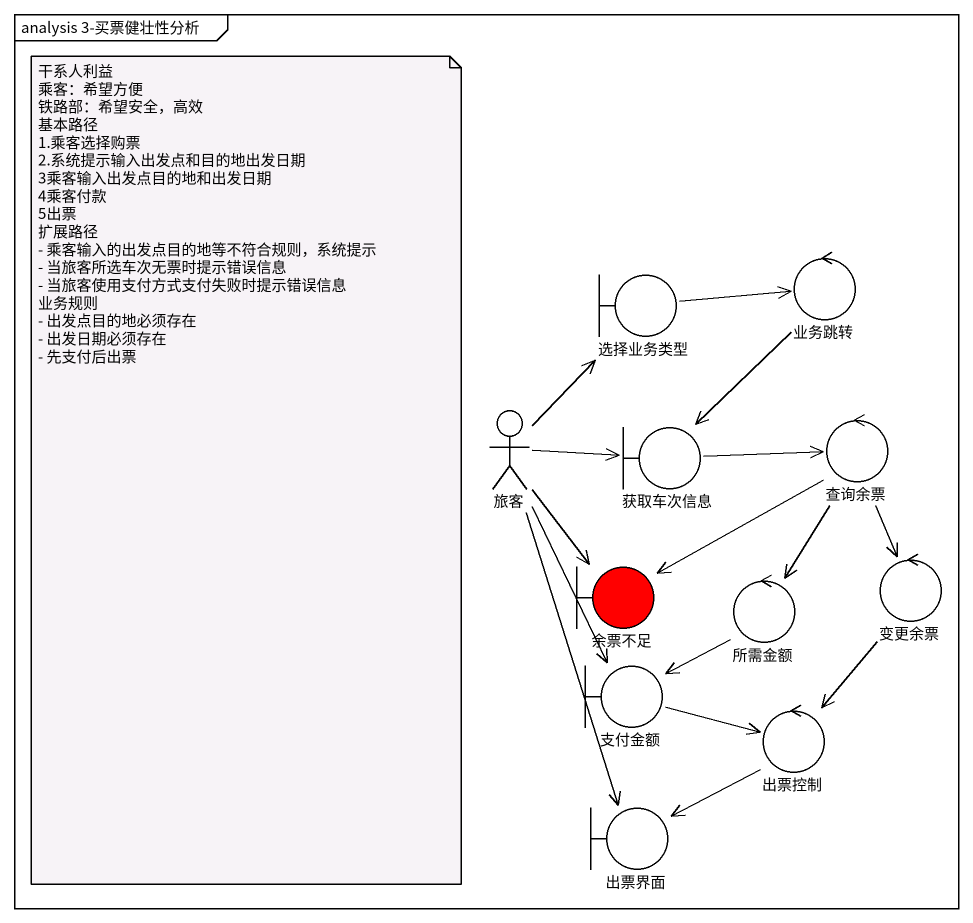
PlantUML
@startuml
mainframe analysis 3-买票健壮性分析
boundary 选择业务类型
control 业务跳转
actor 旅客
boundary 获取车次信息
control 查询余票
boundary 余票不足 #FF0000
control 所需金额
control 变更余票
boundary 支付金额
control 出票控制
boundary 出票界面
选择业务类型 -right-> 业务跳转
业务跳转 --> 获取车次信息
旅客 -up-> 选择业务类型
旅客 -right-> 获取车次信息
旅客 --> 余票不足
旅客 --> 支付金额
旅客 --> 出票界面
获取车次信息 -right-> 查询余票
查询余票 --> 余票不足
查询余票 --> 所需金额
查询余票 --> 变更余票
所需金额 --> 支付金额
变更余票 --> 出票控制
支付金额 -right-> 出票控制
出票控制 --> 出票界面
note as N1
  干系人利益
  乘客：希望方便
  铁路部：希望安全，高效
  基本路径
  1.乘客选择购票
  2.系统提示输入出发点和目的地出发日期
  3乘客输入出发点目的地和出发日期
  4乘客付款
  5出票
  扩展路径
  - 乘客输入的出发点目的地等不符合规则，系统提示
  - 当旅客所选车次无票时提示错误信息
  - 当旅客使用支付方式支付失败时提示错误信息
  业务规则
  - 出发点目的地必须存在
  - 出发日期必须存在
  - 先支付后出票
end note
@enduml
